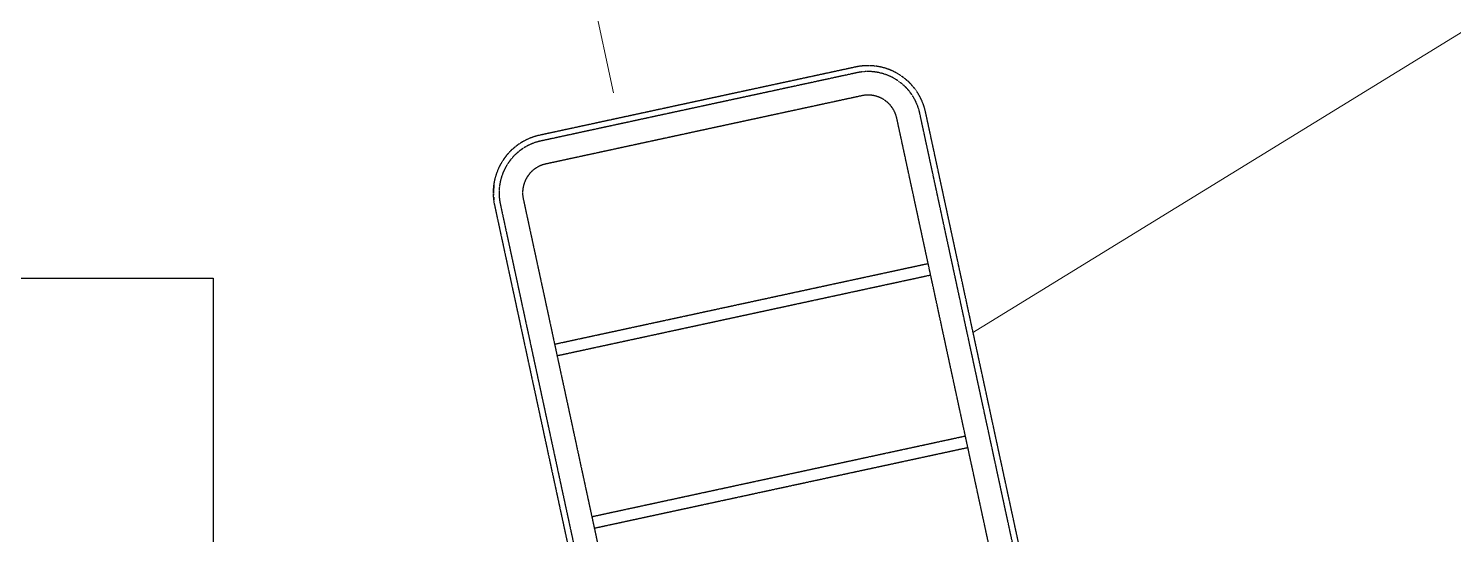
# Model space of a CAD drawing. Header units: millimetres. Extents: x -11451263 to 11578383104, y -507 to 1450429.
# Drawn here: x 11475341 to 11499575, y 1046084 to 1054687 of the extents above; entities that cross this region are included whole.
import ezdxf

# ---------------------------------------------------------------- set-up
doc = ezdxf.new("R2010")
doc.units = ezdxf.units.MM
doc.header["$MEASUREMENT"] = 0
for name, pattern in [('DASH', [0.35, 0.25, -0.1]), ('DASH2-1', [3, 2, -1]), ('HIDDEN', [0.375, 0.25, -0.125])]:
    doc.linetypes.add(name, pattern=pattern)
doc.layers.get('0').update_dxf_attribs({"linetype": 'CONTINUOUS', "lineweight": 13})
doc.layers.get('Defpoints').update_dxf_attribs({"color": 5, "linetype": 'CONTINUOUS', "lineweight": 13})
doc.layers.add('canopy', color=2, linetype='DASH')
for name, color, linetype, lineweight in [('KT-Kich thuoc', 159, 'CONTINUOUS', 18), ('KT-Net khuat', 8, 'HIDDEN', 18), ('KT-Net thay', 7, 'CONTINUOUS', 25)]:
    doc.layers.add(name, color=color, linetype=linetype, lineweight=lineweight)

# ---------------------------------------------------------------- blocks, each defined once
blk = doc.blocks.new('WWW')
at = {"layer": 'Defpoints', "linetype": 'DASH2-1', "lineweight": 13, "ltscale": 1000, "flags": 128}
blk.add_lwpolyline([(11429816.83619249, 1022160.11654377), (11450185.49670112, 1019986.391927242), (11488615.66733754, 1021167.255579472), (11491469.21243858, 1024811.360972404), (11462655.78743005, 1159053.890039921), (11457975.31629252, 1176930.890178204), (11455625.97722399, 1177744.852323532), (11446686.1578691, 1170981.351434231), (11423166.61122441, 1153069.948107719), (11399484.09766066, 1135982.713739872, 0.6848770391193201), (11429816.83619249, 1022160.116543293)], format="xyb", dxfattribs=at)
blk = doc.blocks.new('jghjghjgh')
at = {"layer": 'KT-Net khuat', "linetype": 'ByBlock', "ltscale": 30}
for p, q in [((11489614.5825268, 1053792.178151131), (11494191.42261922, 1032559.335227489)), ((11483791.44031763, 1052332.37857151), (11489656.72552919, 1053596.668643951)), ((11488053.61368048, 1032559.335227489), (11483749.29731524, 1052527.888079166))]:
    blk.add_line(p, q, dxfattribs=at)
at = {"layer": 'KT-Net khuat'}
blk.add_line((11486724.08292329, 1052964.523608208), (11491122.51814985, 1032559.335227489), dxfattribs=at)
at = {"layer": 'KT-Net khuat', "linetype": 'ByBlock', "ltscale": 30, "elevation": -1.448853760199254e-08}
blk.add_lwpolyline([(11489614.5825268, 1053792.178151131), (11489810.09203374, 1053834.321153641), (11494439.12720001, 1032359.335227489), (11487892.13099873, 1032359.335227489), (11483553.78780818, 1052485.74507618), (11483749.29731524, 1052527.888079166)], dxfattribs=at)
at = {"layer": 'KT-Net khuat', "linetype": 'HIDDEN', "ltscale": 1000, "elevation": -1.448853760199254e-08}
for points in [[(11483981.08382833, 1051452.585790157), (11486724.08292329, 1052964.523608208), (11489846.36904001, 1052716.875862122)], [(11484118.04858613, 1050817.179892063), (11486861.04768121, 1052329.117710114), (11489983.33379781, 1052081.469964504)], [(11484255.01334393, 1050181.773994446), (11486998.01243901, 1051693.711812019), (11490120.29855561, 1051446.06406641)], [(11484391.97810173, 1049546.368096352), (11487134.97719681, 1051058.305914402), (11490257.26331353, 1050810.658168316)], [(11484528.94285953, 1048910.962198257), (11487271.94195461, 1050422.900016308), (11490394.22807133, 1050175.252270699)], [(11484665.90761745, 1048275.55630064), (11487408.90671241, 1049787.494118214), (11490531.19282913, 1049539.846372604)], [(11484802.87237525, 1047640.150402546), (11487545.87147021, 1049152.088220596), (11490668.15758693, 1048904.44047451)], [(11484939.83713305, 1047004.744504929), (11487682.83622801, 1048516.682322502), (11490805.12234461, 1048269.034576893)], [(11485076.80189085, 1046369.338606834), (11487819.80098581, 1047881.276424408), (11490942.08710241, 1047633.628678799)], [(11485213.76664865, 1045733.93270874), (11487956.76574361, 1047245.870526791), (11491079.05186021, 1046998.222780704)], [(11485350.73140645, 1045098.526811123), (11488093.73050141, 1046610.464628696), (11491216.01661801, 1046362.816883087)]]:
    blk.add_lwpolyline(points, dxfattribs=at)
at = {"layer": 'KT-Net khuat', "linetype": 'Continuous', "const_width": 100, "elevation": -1.448853760199254e-08}
blk.add_lwpolyline([(11487512.54478478, 1051923.554573536), (11486724.08292329, 1052964.523608208), (11486406.99424481, 1051693.05446291)], dxfattribs=at)
blk = doc.blocks.new('khgklh')
at = {"ltscale": 5}
blk.add_wipeout([(58640.70173148245, -44120.54018971289), (58628.985361621904, -43762.905380036376), (58829.29100571105, -43294.97330701149), (59044.20882282715, -43090.63304140731), (59407.14895354211, -42932.0287794472), (64994.31630016677, -41748.832615671105), (65367.88185447648, -41821.22883353472), (65666.020131718, -42008.01282470962), (65830.95774710049, -42201.08167840698), (65955.72123147198, -42473.69527167109), (70622.71725374462, -64080.381176796865), (70585.09956008916, -64632.96945285596), (70342.23259128444, -65008.48993893796), (69966.68098586364, -65238.34239459295), (69558.17939178273, -65291.44168240145), (64422.45760126046, -65293.10639118629), (63818.786089503104, -65166.2708772887), (63480.52751532011, -64960.482814282535), (63184.662719676715, -64640.37484399601), (63000.03284756975, -64269.24483753388), (62915.56080107718, -63921.237847090946), (58640.70173148252, -44120.540189713356)], dxfattribs=at)
at = {"layer": 'canopy', "ltscale": 5}
for p, q in [((59662.2617003005, -46482.99225502554), (66015.87586286291, -45111.28274529986)), ((59704.46814680099, -46678.48807563027), (66058.08230936341, -45306.77856590413)), ((60295.35839780234, -49415.42956409312), (66648.97256036475, -48043.72005436721)), ((60337.56484430283, -49610.92538469762), (66691.17900686525, -48239.21587497171))]:
    blk.add_line(p, q, dxfattribs=at)
blk.add_lwpolyline([(65971.7954032477, -42537.80038343742, 0.4142134571883295), (64783.28441896848, -41771.35343680438), (59407.14895354211, -42932.02877944708, 0.4142136673074965), (58640.70173148252, -44120.54018971324), (62956.23894636892, -64109.65473828476, 0.3533120947104249), (64422.94383890182, -65293.10631237726), (69645.56230908632, -65291.41335649078, 0.4778557054015755), (70622.7172537446, -64080.38117679686), (65971.7954032477, -42537.80038343742)], format="xyb", dxfattribs=at)
for points in [[(65874.04749293998, -42558.90360666113, 0.4142134571883608), (64804.38760708831, -41869.10135469073), (59428.25214166194, -43029.7766973339, 0.4142136673073984), (58738.44964180887, -44099.43696657335), (63053.98685669526, -64088.55151514488, 0.3533120947103621), (64422.91142305918, -65193.10631763085), (69645.52989324369, -65191.41336174484, 0.4778557054011813), (70524.96934343502, -64101.48440002033)], [(65483.05585170723, -42643.31649955455, 0.414213457187642), (64888.80035956763, -42260.09302623756), (59512.66489414126, -43420.76836888026, 0.4142136673072055), (59129.44128311239, -44015.02407401288), (63444.97849799879, -64004.13862258487, 0.3533120947102904), (64422.78175968863, -64793.10633864847), (69645.40022987127, -64791.4133827606, 0.4778557054017396), (70133.97770220414, -64185.89729291375)]]:
    blk.add_lwpolyline(points, format="xyb", close=True, dxfattribs=at)

msp = doc.modelspace()

# ---------------------------------------------------------------- linework, layer by layer
at = {"layer": 'Defpoints', "elevation": -1.819999765927371e-06}
msp.add_lwpolyline([(11478783.09093577, 1041763.891760415), (11510454.11584165, 1061229.556851548), (11523047.89522281, 1061359.306875335)], dxfattribs=at)
at = {"layer": 'KT-Net thay'}
msp.add_lwpolyline([(11445896.23381728, 1062999.615900847), (11450143.08278994, 1064468.867949429), (11454337.16701811, 1051836.080936377, 0.2465730965828214), (11456964.88722056, 1050441.162696568), (11478483.08677676, 1050441.162696568), (11478483.08677676, 1045359.321379489)], format="xyb", dxfattribs=at)

# ---------------------------------------------------------------- block references
at = {"layer": 'KT-Kich thuoc'}
msp.add_blockref('WWW', (0, 0), dxfattribs=at)
at = {"layer": 'KT-Net khuat'}
msp.add_blockref('jghjghjgh', (-1.7508864402771e-07, -1.098960638046265e-07), dxfattribs=at)

# ---------------------------------------------------------------- next in the draw order: block references
at = {"layer": 'KT-Net thay'}
msp.add_blockref('khgklh', (11424624.74619251, 1095803.118012011, 4.458557435840575e-05), dxfattribs=at)

doc.saveas('drawing.dxf')
